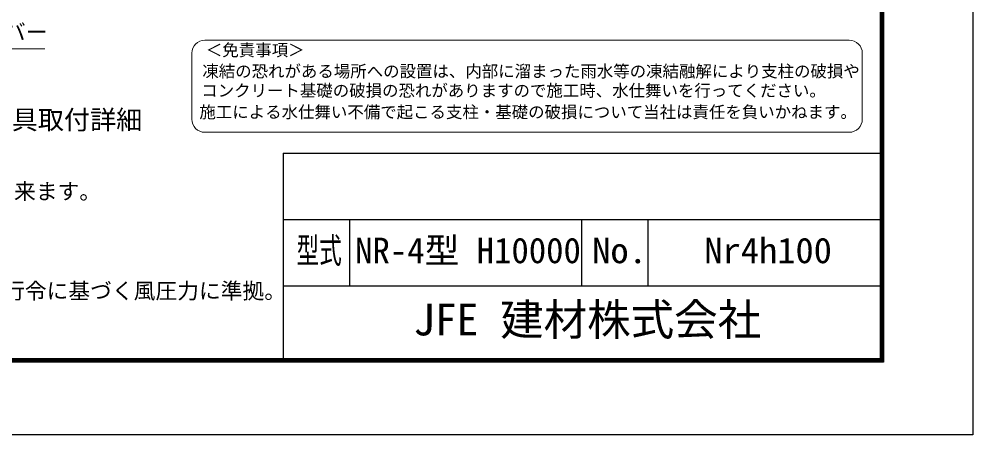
# Model space of a CAD drawing. Units: millimetres, scale not verified. Extents: x -10499 to 10501, y -7424 to 7426.
# Drawn here: x 3310 to 10501, y -7424 to -4287 of the extents above; entities that cross this region are included whole.
import ezdxf
from ezdxf.enums import TextEntityAlignment as Align

# ---------------------------------------------------------------- set-up
doc = ezdxf.new("R2010")
doc.units = ezdxf.units.MM
doc.header["$LTSCALE"] = 30
for name, color, linetype, lineweight in [('0-A_D-TTL-TXT', 7, 'Continuous', 13), ('0-B_D-STR-TXT', 7, 'Continuous', 13), ('0-C_D-TTL', 7, 'Continuous', 25)]:
    doc.layers.add(name, color=color, linetype=linetype, lineweight=lineweight)
doc.styles.add('ＭＳ ゴシック', font='')
doc.styles.get('ＭＳ ゴシック').set_extended_font_data('MS Gothic')

msp = doc.modelspace()

# ---------------------------------------------------------------- linework, layer by layer
at = {"layer": '0-A_D-TTL-TXT', "color": 2}
for p, q in [((9567.52, -4446.13), (4711.15, -4446.13)), ((4611.86, -4545.42), (4611.86, -5041.86)), ((9666.81, -5041.86), (9666.81, -4545.42)), ((4711.15, -5141.15), (9567.52, -5141.15))]:
    msp.add_line(p, q, dxfattribs=at)
for centre, start, end in [((4711.15, -4545.42), 90, 180), ((9567.52, -4545.42), 0, 90), ((4711.15, -5041.86), 180, 270), ((9567.52, -5041.86), 270, 0)]:
    msp.add_arc(centre, 99.29, start, end, dxfattribs=at)
at = {"layer": '0-B_D-STR-TXT'}
msp.add_line((3504.55, -4511.17), (2449.75, -4511.17), dxfattribs=at)
at = {"layer": '0-C_D-TTL'}
for p, q in [((5300.8, -5299.43), (5300.8, -6849.43)), ((5300.8, -5299.43), (9800.8, -5299.43)), ((5300.8, -5799.43), (9800.8, -5799.43)), ((5800.8, -5799.43), (5800.8, -6299.43)), ((7550.8, -5799.43), (7550.8, -6299.43)), ((8050.8, -5799.43), (8050.8, -6299.43)), ((5300.8, -6299.43), (9800.8, -6299.43))]:
    msp.add_line(p, q, dxfattribs=at)
at = {"layer": '0-C_D-TTL', "color": 2}
msp.add_lwpolyline([(-10499.2, 7425.57), (10500.8, 7425.57), (10500.8, -7424.43), (-10499.2, -7424.43)], close=True, dxfattribs=at)
at = {"layer": '0-C_D-TTL'}
for points in [[(-9824.2, 6875.57), (9825.8, 6875.57), (9825.8, -6874.43), (-9824.2, -6874.43)], [(-9817.95, 6869.32), (9819.55, 6869.32), (9819.55, -6868.18), (-9817.95, -6868.18)], [(-9811.7, 6863.07), (9813.3, 6863.07), (9813.3, -6861.93), (-9811.7, -6861.93)], [(-9805.45, 6856.82), (9807.05, 6856.82), (9807.05, -6855.68), (-9805.45, -6855.68)], [(-9799.2, 6850.57), (9800.8, 6850.57), (9800.8, -6849.43), (-9799.2, -6849.43)]]:
    msp.add_lwpolyline(points, close=True, dxfattribs=at)

# ---------------------------------------------------------------- texts
at = {"layer": '0-A_D-TTL-TXT', "style": 'ＭＳ ゴシック'}
for s, height, p in [('＜免責事項＞ \u3000\u3000', 90.84, (4718.5, -4593.43)), ('凍結の恐れがある場所への設置は、内部に溜まった雨水等の凍結融解により支柱の破損や', 90.84, (4691.65, -4753.28)), ('コンクリート基礎の破損の恐れがありますので施工時、水仕舞いを行ってください。', 90.84, (4683.49, -4899.08)), ('胴縁固定金具取付詳細', 144.3, (2270.29, -5162.27)), ('施工による水仕舞い不備で起こる支柱・基礎の破損について当社は責任を負いかねます。 ', 90.84, (4669.6, -5060.91)), ('（備\u3000考）本図に使用する菱形金網は下記規格を選択出来ます。', 120.3, (-830.32, -5683.44)), ('NR-4型 H10000', 192.4, (5843.13, -6186.44)), ('（設計条件）風荷重：昭和57年改正 建築基準法・同施行令に基づく風圧力に準拠。', 120.3, (-830.32, -6433.44)), ('JFE 建材株式会社', 240.5, (6281.75, -6745.69))]:
    msp.add_text(s, height=height, dxfattribs=at).set_placement(p, align=Align.BOTTOM_LEFT)
for s, width, p in [('型式', 0.65, (5401.47, -6186.44)), ('No.', 1.05, (7630.8, -6186.44)), ('Nr4h100', 1.05, (8475.8, -6186.44))]:
    msp.add_text(s, height=192.4, dxfattribs=dict(at, width=width)).set_placement(p, align=Align.BOTTOM_LEFT)
at = {"layer": '0-B_D-STR-TXT', "style": 'ＭＳ ゴシック'}
msp.add_text('ネットバー', height=120.3, dxfattribs=at).set_placement((2703.15, -4481.29), align=Align.BOTTOM_LEFT)

doc.saveas('drawing.dxf')
